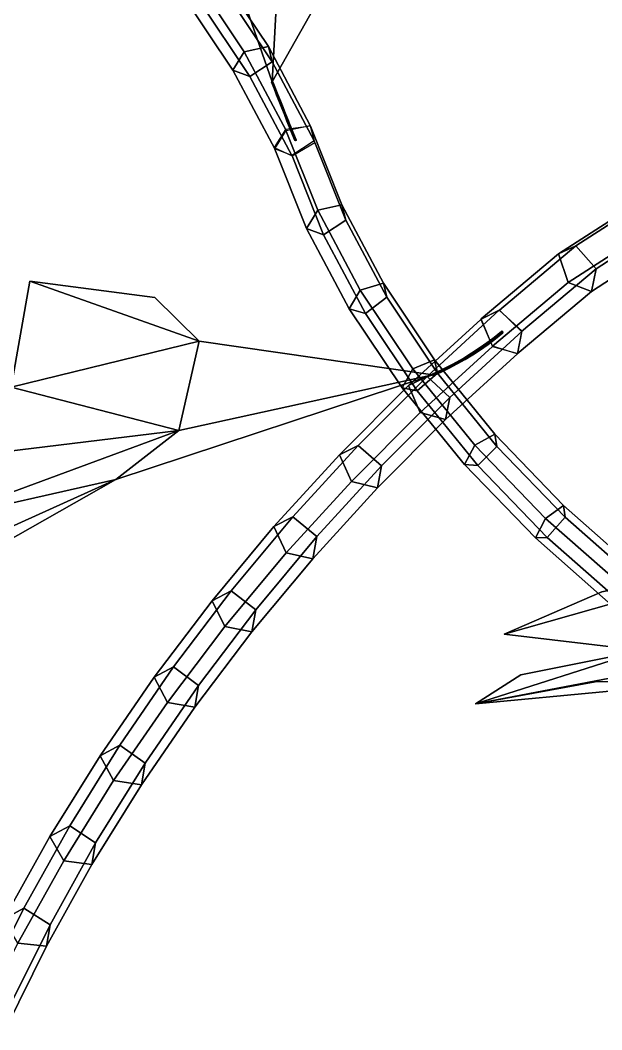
# Model space of a CAD drawing. Header units: metres. Extents: x -349 to 464, y -383 to 362.
# Drawn here: x -205.4 to -175.1, y -2.7 to 49.9 of the extents above; entities that cross this region are included whole.
import ezdxf

# ---------------------------------------------------------------- set-up
doc = ezdxf.new("R2010")
doc.units = ezdxf.units.M

msp = doc.modelspace()

# ---------------------------------------------------------------- linework, layer by layer
at = {"layer": 'Breeder_Leaf', "color": 3}
for points in [[(-197.1221, 60.6792, 354.3136), (-191.5884, 59.3637, 351.9711), (-192.2677, 46.7251, 353.0601)], [(-197.1221, 60.6792, 354.3136), (-192.2677, 46.7251, 353.0601), (-191.5884, 59.3637, 351.9711)], [(-192.2677, 46.7251, 353.0601), (-191.5884, 59.3637, 351.9711), (-185.0197, 59.5679, 351.5161)], [(-192.2677, 46.7251, 353.0601), (-185.0197, 59.5679, 351.5161), (-191.5884, 59.3637, 351.9711)], [(-205.8548, 30.8079, 238.2844), (-204.8697, 36.3344, 230.1641), (-196.0719, 33.2188, 242.6479)], [(-205.8548, 30.8079, 238.2844), (-196.0719, 33.2188, 242.6479), (-204.8697, 36.3344, 230.1641)], [(-204.8697, 36.3344, 230.1641), (-198.3682, 35.4943, 234.8877), (-196.0719, 33.2188, 242.6479)], [(-204.8697, 36.3344, 230.1641), (-196.0719, 33.2188, 242.6479), (-198.3682, 35.4943, 234.8877)], [(-197.1182, 28.5532, 248.7116), (-205.8548, 30.8079, 238.2844), (-196.0719, 33.2188, 242.6479)], [(-197.1182, 28.5532, 248.7116), (-196.0719, 33.2188, 242.6479), (-205.8548, 30.8079, 238.2844)], [(-183.9075, 31.4629, 254.9381), (-197.1182, 28.5532, 248.7116), (-196.0719, 33.2188, 242.6479)], [(-183.9075, 31.4629, 254.9381), (-196.0719, 33.2188, 242.6479), (-197.1182, 28.5532, 248.7116)], [(-200.4063, 26.0054, 254.6018), (-197.1182, 28.5532, 248.7116), (-183.9075, 31.4629, 254.9381)], [(-200.4063, 26.0054, 254.6018), (-183.9075, 31.4629, 254.9381), (-197.1182, 28.5532, 248.7116)], [(-197.1182, 28.5532, 248.7116), (-207.5368, 27.2954, 243.8557), (-205.8548, 30.8079, 238.2844)], [(-197.1182, 28.5532, 248.7116), (-205.8548, 30.8079, 238.2844), (-207.5368, 27.2954, 243.8557)], [(-200.4063, 26.0054, 254.6018), (-209.7759, 23.8898, 249.2894), (-197.1182, 28.5532, 248.7116)], [(-200.4063, 26.0054, 254.6018), (-197.1182, 28.5532, 248.7116), (-209.7759, 23.8898, 249.2894)], [(-209.7759, 23.8898, 249.2894), (-207.5368, 27.2954, 243.8557), (-197.1182, 28.5532, 248.7116)], [(-209.7759, 23.8898, 249.2894), (-197.1182, 28.5532, 248.7116), (-207.5368, 27.2954, 243.8557)], [(-200.4063, 26.0054, 254.6018), (-214.4147, 19.6644, 256.8702), (-209.7759, 23.8898, 249.2894)], [(-200.4063, 26.0054, 254.6018), (-209.7759, 23.8898, 249.2894), (-214.4147, 19.6644, 256.8702)], [(-200.4063, 26.0054, 254.6018), (-207.0381, 22.2424, 258.2272), (-214.4147, 19.6644, 256.8702)], [(-200.4063, 26.0054, 254.6018), (-214.4147, 19.6644, 256.8702), (-207.0381, 22.2424, 258.2272)], [(-172.9978, 17.09467, 296.5612), (-180.1861, 17.9541, 292.0173), (-164.964, 22.2767, 292.4512)], [(-172.9978, 17.09467, 296.5612), (-164.964, 22.2767, 292.4512), (-180.1861, 17.9541, 292.0173)], [(-180.1861, 17.9541, 292.0173), (-175.107, 20.155, 290.278), (-164.964, 22.2767, 292.4512)], [(-180.1861, 17.9541, 292.0173), (-164.964, 22.2767, 292.4512), (-175.107, 20.155, 290.278)], [(-170.4223, 16.466, 301.3668), (-181.6756, 14.3236, 306.4653), (-172.9978, 17.09467, 296.5612)], [(-170.4223, 16.466, 301.3668), (-172.9978, 17.09467, 296.5612), (-181.6756, 14.3236, 306.4653)], [(-181.6756, 14.3236, 306.4653), (-179.3226, 15.8203, 301.0464), (-172.9978, 17.09467, 296.5612)], [(-181.6756, 14.3236, 306.4653), (-172.9978, 17.09467, 296.5612), (-179.3226, 15.8203, 301.0464)], [(-167.6992, 15.642, 306.0819), (-181.6756, 14.3236, 306.4653), (-170.4223, 16.466, 301.3668)], [(-167.6992, 15.642, 306.0819), (-170.4223, 16.466, 301.3668), (-181.6756, 14.3236, 306.4653)], [(-167.6992, 15.642, 306.0819), (-175.4557, 15.4684, 309.6206), (-181.6756, 14.3236, 306.4653)], [(-167.6992, 15.642, 306.0819), (-181.6756, 14.3236, 306.4653), (-175.4557, 15.4684, 309.6206)]]:
    msp.add_3dface(points, dxfattribs=at)
at = {"layer": 'Breeder_Petiole', "color": 3}
for points in [[(-192.4617, 48.5556, 353.2941), (-195.1733, 52.6343, 356.346), (-196.3705, 52.2721, 355.764), (-193.72, 48.2921, 352.7935)], [(-192.2636, 47.7632, 354.4058), (-195.0067, 51.8874, 357.4939), (-195.1733, 52.6343, 356.346), (-192.4617, 48.5556, 353.2941)], [(-193.72, 48.2921, 352.7935), (-196.3705, 52.2721, 355.764), (-196.9549, 51.2979, 356.5468), (-194.3112, 47.3343, 353.5912)], [(-193.4239, 46.9969, 354.5922), (-196.1244, 51.04911, 357.6199), (-195.0067, 51.8874, 357.4939), (-192.2636, 47.7632, 354.4058)], [(-194.3112, 47.3343, 353.5912), (-196.9549, 51.2979, 356.5468), (-196.1244, 51.04911, 357.6199), (-193.4239, 46.9969, 354.5922)], [(-190.2803, 44.4449, 349.9752), (-192.4617, 48.5556, 353.2941), (-193.72, 48.2921, 352.7935), (-191.5385, 44.1814, 349.4745)], [(-190.0821, 43.6525, 351.0869), (-192.2636, 47.7632, 354.4058), (-192.4617, 48.5556, 353.2941), (-190.2803, 44.4449, 349.9752)], [(-191.5385, 44.1814, 349.4745), (-193.72, 48.2921, 352.7935), (-194.3112, 47.3343, 353.5912), (-192.1297, 43.2236, 350.2722)], [(-191.2424, 42.8863, 351.2733), (-193.4239, 46.9969, 354.5922), (-192.2636, 47.7632, 354.4058), (-190.0821, 43.6525, 351.0869)], [(-192.1297, 43.2236, 350.2722), (-194.3112, 47.3343, 353.5912), (-193.4239, 46.9969, 354.5922), (-191.2424, 42.8863, 351.2733)], [(-192.1494, 46.4046, 352.7379), (-192.2844, 46.7435, 353.0313), (-192.3037, 46.713, 353.0576), (-192.1687, 46.3742, 352.7643)], [(-192.1687, 46.3742, 352.7643), (-192.3037, 46.713, 353.0576), (-192.2735, 46.6992, 353.0874), (-192.1385, 46.3604, 352.7941)], [(-192.1072, 46.4099, 352.7513), (-192.2422, 46.7488, 353.0446), (-192.2844, 46.7435, 353.0313), (-192.1494, 46.4046, 352.7379)], [(-192.1385, 46.3604, 352.7941), (-192.2735, 46.6992, 353.0874), (-192.2349, 46.7216, 353.0792), (-192.0999, 46.3828, 352.7859)], [(-192.0999, 46.3828, 352.7859), (-192.2349, 46.7216, 353.0792), (-192.2422, 46.7488, 353.0446), (-192.1072, 46.4099, 352.7513)], [(-192.0145, 46.06598, 352.4444), (-192.1494, 46.4046, 352.7379), (-192.1687, 46.3742, 352.7643), (-192.0339, 46.0353, 352.4709)], [(-192.0339, 46.0353, 352.4709), (-192.1687, 46.3742, 352.7643), (-192.1385, 46.3604, 352.7941), (-192.0035, 46.02139, 352.501)], [(-191.972, 46.07132, 352.4579), (-192.1072, 46.4099, 352.7513), (-192.1494, 46.4046, 352.7379), (-192.0145, 46.06598, 352.4444)], [(-192.0035, 46.02139, 352.501), (-192.1385, 46.3604, 352.7941), (-192.0999, 46.3828, 352.7859), (-191.9647, 46.04398, 352.4928)], [(-191.9647, 46.04398, 352.4928), (-192.0999, 46.3828, 352.7859), (-192.1072, 46.4099, 352.7513), (-191.972, 46.07132, 352.4579)], [(-191.8796, 45.7272, 352.1509), (-192.0145, 46.06598, 352.4444), (-192.0339, 46.0353, 352.4709), (-191.8992, 45.6963, 352.1776)], [(-191.8992, 45.6963, 352.1776), (-192.0339, 46.0353, 352.4709), (-192.0035, 46.02139, 352.501), (-191.8686, 45.6823, 352.2079)], [(-191.8367, 45.7326, 352.1644), (-191.972, 46.07132, 352.4579), (-192.0145, 46.06598, 352.4444), (-191.8796, 45.7272, 352.1509)], [(-191.8686, 45.6823, 352.2079), (-192.0035, 46.02139, 352.501), (-191.9647, 46.04398, 352.4928), (-191.8294, 45.7051, 352.1996)], [(-191.8294, 45.7051, 352.1996), (-191.9647, 46.04398, 352.4928), (-191.972, 46.07132, 352.4579), (-191.8367, 45.7326, 352.1644)], [(-191.7448, 45.3886, 351.8573), (-191.8796, 45.7272, 352.1509), (-191.8992, 45.6963, 352.1776), (-191.7645, 45.3574, 351.8843)], [(-191.7645, 45.3574, 351.8843), (-191.8992, 45.6963, 352.1776), (-191.8686, 45.6823, 352.2079), (-191.7336, 45.3433, 351.9148)], [(-191.7015, 45.394, 351.871), (-191.8367, 45.7326, 352.1644), (-191.8796, 45.7272, 352.1509), (-191.7448, 45.3886, 351.8573)], [(-191.7336, 45.3433, 351.9148), (-191.8686, 45.6823, 352.2079), (-191.8294, 45.7051, 352.1996), (-191.6941, 45.3662, 351.9065)], [(-191.6941, 45.3662, 351.9065), (-191.8294, 45.7051, 352.1996), (-191.8367, 45.7326, 352.1644), (-191.7015, 45.394, 351.871)], [(-191.6099, 45.04991, 351.5638), (-191.7448, 45.3886, 351.8573), (-191.7645, 45.3574, 351.8843), (-191.6298, 45.0185, 351.5909)], [(-191.6298, 45.0185, 351.5909), (-191.7645, 45.3574, 351.8843), (-191.7336, 45.3433, 351.9148), (-191.5986, 45.00425, 351.6217)], [(-191.5663, 45.05537, 351.5775), (-191.7015, 45.394, 351.871), (-191.7448, 45.3886, 351.8573), (-191.6099, 45.04991, 351.5638)], [(-191.5986, 45.00425, 351.6217), (-191.7336, 45.3433, 351.9148), (-191.6941, 45.3662, 351.9065), (-191.5589, 45.02739, 351.6133)], [(-191.5589, 45.02739, 351.6133), (-191.6941, 45.3662, 351.9065), (-191.7015, 45.394, 351.871), (-191.5663, 45.05537, 351.5775)], [(-191.475, 44.7112, 351.2703), (-191.6099, 45.04991, 351.5638), (-191.6298, 45.0185, 351.5909), (-191.495, 44.6795, 351.2976)], [(-191.495, 44.6795, 351.2976), (-191.6298, 45.0185, 351.5909), (-191.5986, 45.00425, 351.6217), (-191.4637, 44.6652, 351.3286)], [(-191.4311, 44.7167, 351.2841), (-191.5663, 45.05537, 351.5775), (-191.6099, 45.04991, 351.5638), (-191.475, 44.7112, 351.2703)], [(-191.4637, 44.6652, 351.3286), (-191.5986, 45.00425, 351.6217), (-191.5589, 45.02739, 351.6133), (-191.4236, 44.6885, 351.3202)], [(-191.4236, 44.6885, 351.3202), (-191.5589, 45.02739, 351.6133), (-191.5663, 45.05537, 351.5775), (-191.4311, 44.7167, 351.2841)], [(-191.2959, 44.378, 350.9907), (-191.4311, 44.7167, 351.2841), (-191.475, 44.7112, 351.2703), (-191.3401, 44.3725, 350.9767)], [(-191.2883, 44.3496, 351.027), (-191.4236, 44.6885, 351.3202), (-191.4311, 44.7167, 351.2841), (-191.2959, 44.378, 350.9907)], [(-189.895, 40.04015, 345.8936), (-191.5703, 44.2423, 349.5274), (-192.166, 43.3008, 350.3409), (-190.48, 39.08187, 346.6953)], [(-188.6357, 40.3087, 346.3888), (-190.2639, 44.406, 349.9396), (-191.5703, 44.2423, 349.5274), (-189.895, 40.04015, 345.8936)], [(-191.3401, 44.3725, 350.9767), (-191.475, 44.7112, 351.2703), (-191.495, 44.6795, 351.2976), (-191.3603, 44.3406, 351.0043)], [(-191.3603, 44.3406, 351.0043), (-191.495, 44.6795, 351.2976), (-191.4637, 44.6652, 351.3286), (-191.3287, 44.3261, 351.0356)], [(-191.3287, 44.3261, 351.0356), (-191.4637, 44.6652, 351.3286), (-191.4236, 44.6885, 351.3202), (-191.2883, 44.3496, 351.027)], [(-191.2053, 44.03384, 350.6832), (-191.3401, 44.3725, 350.9767), (-191.3603, 44.3406, 351.0043), (-191.2256, 44.0017, 350.711)], [(-191.2256, 44.0017, 350.711), (-191.3603, 44.3406, 351.0043), (-191.3287, 44.3261, 351.0356), (-191.1938, 43.9871, 350.7425)], [(-191.1607, 44.03943, 350.6973), (-191.2959, 44.378, 350.9907), (-191.3401, 44.3725, 350.9767), (-191.2053, 44.03384, 350.6832)], [(-191.1938, 43.9871, 350.7425), (-191.3287, 44.3261, 351.0356), (-191.2883, 44.3496, 351.027), (-191.153, 44.01079, 350.7339)], [(-191.153, 44.01079, 350.7339), (-191.2883, 44.3496, 351.027), (-191.2959, 44.378, 350.9907), (-191.1607, 44.03943, 350.6973)], [(-188.4306, 39.5189, 347.5012), (-190.0401, 43.5671, 351.0117), (-190.2639, 44.406, 349.9396), (-188.6357, 40.3087, 346.3888)], [(-191.0704, 43.6951, 350.3897), (-191.2053, 44.03384, 350.6832), (-191.2256, 44.0017, 350.711), (-191.0909, 43.6627, 350.4176)], [(-191.0909, 43.6627, 350.4176), (-191.2256, 44.0017, 350.711), (-191.1938, 43.9871, 350.7425), (-191.0588, 43.648, 350.4494)], [(-191.0255, 43.7007, 350.4038), (-191.1607, 44.03943, 350.6973), (-191.2053, 44.03384, 350.6832), (-191.0704, 43.6951, 350.3897)], [(-191.0588, 43.648, 350.4494), (-191.1938, 43.9871, 350.7425), (-191.153, 44.01079, 350.7339), (-191.0178, 43.6719, 350.4407)], [(-191.0178, 43.6719, 350.4407), (-191.153, 44.01079, 350.7339), (-191.1607, 44.03943, 350.6973), (-191.0255, 43.7007, 350.4038)], [(-190.48, 39.08187, 346.6953), (-192.166, 43.3008, 350.3409), (-191.2334, 42.8737, 351.2635), (-189.5876, 38.7492, 347.6935)], [(-189.5876, 38.7492, 347.6935), (-191.2334, 42.8737, 351.2635), (-190.0401, 43.5671, 351.0117), (-188.4306, 39.5189, 347.5012)], [(-172.8073, 40.6905, 267.8893), (-177.3566, 37.7534, 263.7067), (-176.4543, 38.1742, 262.4323), (-171.9572, 41.07682, 266.569)], [(-171.9572, 41.07682, 266.569), (-176.4543, 38.1742, 262.4323), (-175.4069, 36.9783, 262.1353), (-171.0276, 39.813, 266.1764)], [(-172.3917, 39.1579, 268.3169), (-176.8534, 36.2685, 264.2029), (-177.3566, 37.7534, 263.7067), (-172.8073, 40.6905, 267.8893)], [(-187.6787, 35.8669, 342.5258), (-189.895, 40.04015, 345.8936), (-190.48, 39.08187, 346.6953), (-188.2509, 34.8924, 343.3171)], [(-186.4793, 36.2391, 343.097), (-188.6357, 40.3087, 346.3888), (-189.895, 40.04015, 345.8936), (-187.6787, 35.8669, 342.5258)], [(-186.2991, 35.498, 344.2466), (-188.4306, 39.5189, 347.5012), (-188.6357, 40.3087, 346.3888), (-186.4793, 36.2391, 343.097)], [(-187.4105, 34.6532, 344.3847), (-189.5876, 38.7492, 347.6935), (-188.4306, 39.5189, 347.5012), (-186.2991, 35.498, 344.2466)], [(-171.0276, 39.813, 266.1764), (-175.4069, 36.9783, 262.1353), (-175.6522, 35.8073, 263.2233), (-171.2946, 38.6339, 267.2505)], [(-188.2509, 34.8924, 343.3171), (-190.48, 39.08187, 346.6953), (-189.5876, 38.7492, 347.6935), (-187.4105, 34.6532, 344.3847)], [(-171.2946, 38.6339, 267.2505), (-175.6522, 35.8073, 263.2233), (-176.8534, 36.2685, 264.2029), (-172.3917, 39.1579, 268.3169)], [(-177.3566, 37.7534, 263.7067), (-181.3847, 34.3719, 259.3298), (-180.4362, 34.8323, 258.1036), (-176.4543, 38.1742, 262.4323)], [(-176.4543, 38.1742, 262.4323), (-180.4362, 34.8323, 258.1036), (-179.283, 33.7156, 257.9073), (-175.4069, 36.9783, 262.1353)], [(-176.8534, 36.2685, 264.2029), (-180.8025, 32.943, 259.8987), (-181.3847, 34.3719, 259.3298), (-177.3566, 37.7534, 263.7067)], [(-175.4069, 36.9783, 262.1353), (-179.283, 33.7156, 257.9073), (-179.5081, 32.5546, 259.0105), (-175.6522, 35.8073, 263.2233)], [(-184.9447, 31.769, 339.4595), (-187.6787, 35.8669, 342.5258), (-188.2509, 34.8924, 343.3171), (-185.5024, 30.7789, 340.2418)], [(-183.8176, 32.2423, 340.0988), (-186.4793, 36.2391, 343.097), (-187.6787, 35.8669, 342.5258), (-184.9447, 31.769, 339.4595)], [(-183.6682, 31.5491, 341.2823), (-186.2991, 35.498, 344.2466), (-186.4793, 36.2391, 343.097), (-183.8176, 32.2423, 340.0988)], [(-175.6522, 35.8073, 263.2233), (-179.5081, 32.5546, 259.0105), (-180.8025, 32.943, 259.8987), (-176.8534, 36.2685, 264.2029)], [(-184.7252, 30.6311, 341.3719), (-187.4105, 34.6532, 344.3847), (-186.2991, 35.498, 344.2466), (-183.6682, 31.5491, 341.2823)], [(-185.5024, 30.7789, 340.2418), (-188.2509, 34.8924, 343.3171), (-187.4105, 34.6532, 344.3847), (-184.7252, 30.6311, 341.3719)], [(-181.412, 34.3477, 259.2995), (-185.1703, 30.8977, 254.9558), (-184.2072, 31.3715, 253.7462), (-180.4489, 34.8215, 258.0899)], [(-180.4489, 34.8215, 258.0899), (-184.2072, 31.3715, 253.7462), (-183.022, 30.283, 253.5853), (-179.2637, 33.733, 257.929)], [(-180.8062, 32.9392, 259.8942), (-184.5646, 29.4892, 255.5505), (-185.1703, 30.8977, 254.9558), (-181.412, 34.3477, 259.2995)], [(-179.2637, 33.733, 257.929), (-183.022, 30.283, 253.5853), (-183.2416, 29.1263, 254.694), (-179.4833, 32.5764, 259.0377)], [(-180.3309, 33.7115, 258.8737), (-180.7141, 33.4071, 258.4563), (-180.6758, 33.4258, 258.4076), (-180.2923, 33.7303, 258.8245)], [(-180.3084, 33.6531, 258.8955), (-180.6917, 33.3491, 258.4781), (-180.7141, 33.4071, 258.4563), (-180.3309, 33.7115, 258.8737)], [(-180.2923, 33.7303, 258.8245), (-180.6758, 33.4258, 258.4076), (-180.6304, 33.3804, 258.3989), (-180.2466, 33.6847, 258.8158)], [(-180.2466, 33.6847, 258.8158), (-180.6304, 33.3804, 258.3989), (-180.6402, 33.3334, 258.4422), (-180.2565, 33.6372, 258.8594)], [(-180.7141, 33.4071, 258.4563), (-181.102, 33.1171, 258.0345), (-181.0638, 33.1358, 257.9864), (-180.6758, 33.4258, 258.4076)], [(-180.6917, 33.3491, 258.4781), (-181.0808, 33.05884, 258.055), (-181.102, 33.1171, 258.0345), (-180.7141, 33.4071, 258.4563)], [(-180.6402, 33.3334, 258.4422), (-181.03, 33.04297, 258.0191), (-181.0808, 33.05884, 258.055), (-180.6917, 33.3491, 258.4781)], [(-180.6758, 33.4258, 258.4076), (-181.0638, 33.1358, 257.9864), (-181.0195, 33.09027, 257.9769), (-180.6304, 33.3804, 258.3989)], [(-180.6304, 33.3804, 258.3989), (-181.0195, 33.09027, 257.9769), (-181.03, 33.04297, 258.0191), (-180.6402, 33.3334, 258.4422)], [(-180.2565, 33.6372, 258.8594), (-180.6402, 33.3334, 258.4422), (-180.6917, 33.3491, 258.4781), (-180.3084, 33.6531, 258.8955)], [(-179.4833, 32.5764, 259.0377), (-183.2416, 29.1263, 254.694), (-184.5646, 29.4892, 255.5505), (-180.8062, 32.9392, 259.8942)], [(-181.495, 32.8411, 257.6078), (-181.8927, 32.5796, 257.1765), (-181.8545, 32.5984, 257.1298), (-181.4567, 32.8599, 257.5604)], [(-181.4749, 32.7826, 257.6271), (-181.8738, 32.5208, 257.1946), (-181.8927, 32.5796, 257.1765), (-181.495, 32.8411, 257.6078)], [(-181.4247, 32.7667, 257.5912), (-181.8243, 32.5048, 257.1586), (-181.8738, 32.5208, 257.1946), (-181.4749, 32.7826, 257.6271)], [(-181.4567, 32.8599, 257.5604), (-181.8545, 32.5984, 257.1298), (-181.8124, 32.5525, 257.1188), (-181.4136, 32.8142, 257.5502)], [(-181.4136, 32.8142, 257.5502), (-181.8124, 32.5525, 257.1188), (-181.8243, 32.5048, 257.1586), (-181.4247, 32.7667, 257.5912)], [(-181.102, 33.1171, 258.0345), (-181.495, 32.8411, 257.6078), (-181.4567, 32.8599, 257.5604), (-181.0638, 33.1358, 257.9864)], [(-181.0808, 33.05884, 258.055), (-181.4749, 32.7826, 257.6271), (-181.495, 32.8411, 257.6078), (-181.102, 33.1171, 258.0345)], [(-181.03, 33.04297, 258.0191), (-181.4247, 32.7667, 257.5912), (-181.4749, 32.7826, 257.6271), (-181.0808, 33.05884, 258.055)], [(-181.0638, 33.1358, 257.9864), (-181.4567, 32.8599, 257.5604), (-181.4136, 32.8142, 257.5502), (-181.0195, 33.09027, 257.9769)], [(-181.0195, 33.09027, 257.9769), (-181.4136, 32.8142, 257.5502), (-181.4247, 32.7667, 257.5912), (-181.03, 33.04297, 258.0191)], [(-180.6789, 28.3627, 337.4257), (-183.8176, 32.2423, 340.0988), (-184.9447, 31.769, 339.4595), (-181.7223, 27.7918, 336.7267)], [(-180.5658, 27.7161, 338.6391), (-183.6682, 31.5491, 341.2823), (-183.8176, 32.2423, 340.0988), (-180.6789, 28.3627, 337.4257)], [(-182.7016, 32.09998, 256.3013), (-183.1122, 31.8822, 255.8578), (-183.0739, 31.9011, 255.8131), (-182.6633, 32.1188, 256.2559)], [(-182.6848, 32.04097, 256.317), (-183.0966, 31.8231, 255.8724), (-183.1122, 31.8822, 255.8578), (-182.7016, 32.09998, 256.3013)], [(-182.6633, 32.1188, 256.2559), (-183.0739, 31.9011, 255.8131), (-183.0352, 31.8549, 255.7999), (-182.6235, 32.07271, 256.2434)], [(-182.295, 32.3324, 256.7409), (-182.7016, 32.09998, 256.3013), (-182.6633, 32.1188, 256.2559), (-182.2568, 32.3513, 256.6949)], [(-182.2772, 32.2735, 256.7578), (-182.6848, 32.04097, 256.317), (-182.7016, 32.09998, 256.3013), (-182.295, 32.3324, 256.7409)], [(-182.2283, 32.2575, 256.7218), (-182.6367, 32.02483, 256.2809), (-182.6848, 32.04097, 256.317), (-182.2772, 32.2735, 256.7578)], [(-182.2568, 32.3513, 256.6949), (-182.6633, 32.1188, 256.2559), (-182.6235, 32.07271, 256.2434), (-182.2158, 32.3052, 256.6831)], [(-182.2158, 32.3052, 256.6831), (-182.6235, 32.07271, 256.2434), (-182.6367, 32.02483, 256.2809), (-182.2283, 32.2575, 256.7218)], [(-181.8927, 32.5796, 257.1765), (-182.295, 32.3324, 256.7409), (-182.2568, 32.3513, 256.6949), (-181.8545, 32.5984, 257.1298)], [(-181.8738, 32.5208, 257.1946), (-182.2772, 32.2735, 256.7578), (-182.295, 32.3324, 256.7409), (-181.8927, 32.5796, 257.1765)], [(-181.8243, 32.5048, 257.1586), (-182.2283, 32.2575, 256.7218), (-182.2772, 32.2735, 256.7578), (-181.8738, 32.5208, 257.1946)], [(-181.8545, 32.5984, 257.1298), (-182.2568, 32.3513, 256.6949), (-182.2158, 32.3052, 256.6831), (-181.8124, 32.5525, 257.1188)], [(-181.8124, 32.5525, 257.1188), (-182.2158, 32.3052, 256.6831), (-182.2283, 32.2575, 256.7218), (-181.8243, 32.5048, 257.1586)], [(-181.7223, 27.7918, 336.7267), (-184.9447, 31.769, 339.4595), (-185.5024, 30.7789, 340.2418), (-182.2639, 26.787, 337.5016)], [(-183.5266, 31.6793, 255.4108), (-183.9448, 31.4917, 254.9608), (-183.9063, 31.5108, 254.9171), (-183.4884, 31.6983, 255.3668)], [(-183.5121, 31.6202, 255.4242), (-183.9313, 31.4321, 254.9731), (-183.9448, 31.4917, 254.9608), (-183.5266, 31.6793, 255.4108)], [(-183.4653, 31.604, 255.3881), (-183.8848, 31.4158, 254.9367), (-183.9313, 31.4321, 254.9731), (-183.5121, 31.6202, 255.4242)], [(-183.4884, 31.6983, 255.3668), (-183.9063, 31.5108, 254.9171), (-183.8694, 31.4641, 254.9023), (-183.4507, 31.652, 255.3528)], [(-183.4507, 31.652, 255.3528), (-183.8694, 31.4641, 254.9023), (-183.8848, 31.4158, 254.9367), (-183.4653, 31.604, 255.3881)], [(-183.1122, 31.8822, 255.8578), (-183.5266, 31.6793, 255.4108), (-183.4884, 31.6983, 255.3668), (-183.0739, 31.9011, 255.8131)], [(-183.0966, 31.8231, 255.8724), (-183.5121, 31.6202, 255.4242), (-183.5266, 31.6793, 255.4108), (-183.1122, 31.8822, 255.8578)], [(-183.0491, 31.8069, 255.8363), (-183.4653, 31.604, 255.3881), (-183.5121, 31.6202, 255.4242), (-183.0966, 31.8231, 255.8724)], [(-183.0739, 31.9011, 255.8131), (-183.4884, 31.6983, 255.3668), (-183.4507, 31.652, 255.3528), (-183.0352, 31.8549, 255.7999)], [(-183.0352, 31.8549, 255.7999), (-183.4507, 31.652, 255.3528), (-183.4653, 31.604, 255.3881), (-183.0491, 31.8069, 255.8363)], [(-182.6367, 32.02483, 256.2809), (-183.0491, 31.8069, 255.8363), (-183.0966, 31.8231, 255.8724), (-182.6848, 32.04097, 256.317)], [(-182.6235, 32.07271, 256.2434), (-183.0352, 31.8549, 255.7999), (-183.0491, 31.8069, 255.8363), (-182.6367, 32.02483, 256.2809)], [(-185.1703, 30.8977, 254.9558), (-188.7699, 27.2897, 250.5334), (-187.7929, 27.7774, 249.3405), (-184.2072, 31.3715, 253.7462)], [(-184.2072, 31.3715, 253.7462), (-187.7929, 27.7774, 249.3405), (-186.5772, 26.7183, 249.2154), (-183.022, 30.283, 253.5853)], [(-181.5602, 26.7276, 338.6867), (-184.7252, 30.6311, 341.3719), (-183.6682, 31.5491, 341.2823), (-180.5658, 27.7161, 338.6391)], [(-184.5646, 29.4892, 255.5505), (-188.1417, 25.9024, 251.154), (-188.7699, 27.2897, 250.5334), (-185.1703, 30.8977, 254.9558)], [(-182.2639, 26.787, 337.5016), (-185.5024, 30.7789, 340.2418), (-184.7252, 30.6311, 341.3719), (-181.5602, 26.7276, 338.6867)], [(-183.022, 30.283, 253.5853), (-186.5772, 26.7183, 249.2154), (-186.7915, 25.5661, 250.3298), (-183.2416, 29.1263, 254.694)], [(-183.2416, 29.1263, 254.694), (-186.7915, 25.5661, 250.3298), (-188.1417, 25.9024, 251.154), (-184.5646, 29.4892, 255.5505)], [(-177.0968, 24.6435, 335.1054), (-180.6789, 28.3627, 337.4257), (-181.7223, 27.7918, 336.7267), (-178.0459, 23.9796, 334.356)], [(-177.0252, 24.04151, 336.3447), (-180.5658, 27.7161, 338.6391), (-180.6789, 28.3627, 337.4257), (-177.0968, 24.6435, 335.1054)], [(-188.7699, 27.2897, 250.5334), (-192.1791, 23.5523, 246.0677), (-191.1889, 24.05456, 244.8918), (-187.7929, 27.7774, 249.3405)], [(-187.7929, 27.7774, 249.3405), (-191.1889, 24.05456, 244.8918), (-189.9443, 23.02584, 244.8028), (-186.5772, 26.7183, 249.2154)], [(-178.0459, 23.9796, 334.356), (-181.7223, 27.7918, 336.7267), (-182.2639, 26.787, 337.5016), (-178.5698, 22.9611, 335.125)], [(-177.9493, 22.986, 336.357), (-181.5602, 26.7276, 338.6867), (-180.5658, 27.7161, 338.6391), (-177.0252, 24.04151, 336.3447)], [(-188.1417, 25.9024, 251.154), (-191.5295, 22.187, 246.7146), (-192.1791, 23.5523, 246.0677), (-188.7699, 27.2897, 250.5334)], [(-186.5772, 26.7183, 249.2154), (-189.9443, 23.02584, 244.8028), (-190.1536, 21.8782, 245.9229), (-186.7915, 25.5661, 250.3298)], [(-178.5698, 22.9611, 335.125), (-182.2639, 26.787, 337.5016), (-181.5602, 26.7276, 338.6867), (-177.9493, 22.986, 336.357)], [(-186.7915, 25.5661, 250.3298), (-190.1536, 21.8782, 245.9229), (-191.5295, 22.187, 246.7146), (-188.1417, 25.9024, 251.154)], [(-173.1096, 21.1259, 333.1621), (-177.0968, 24.6435, 335.1054), (-178.0459, 23.9796, 334.356), (-173.9548, 20.3746, 332.3719)], [(-173.0843, 20.5662, 334.4227), (-177.0252, 24.04151, 336.3447), (-177.0968, 24.6435, 335.1054), (-173.1096, 21.1259, 333.1621)], [(-192.1791, 23.5523, 246.0677), (-195.3938, 19.6901, 241.5642), (-194.3913, 20.2073, 240.4054), (-191.1889, 24.05456, 244.8918)], [(-191.1889, 24.05456, 244.8918), (-194.3913, 20.2073, 240.4054), (-193.1192, 19.21, 240.3529), (-189.9443, 23.02584, 244.8028)], [(-173.9548, 20.3746, 332.3719), (-178.0459, 23.9796, 334.356), (-178.5698, 22.9611, 335.125), (-174.4597, 19.3435, 333.1368)], [(-173.9313, 19.4479, 334.4069), (-177.9493, 22.986, 336.357), (-177.0252, 24.04151, 336.3447), (-173.0843, 20.5662, 334.4227)], [(-191.5295, 22.187, 246.7146), (-194.724, 18.3476, 242.2376), (-195.3938, 19.6901, 241.5642), (-192.1791, 23.5523, 246.0677)], [(-189.9443, 23.02584, 244.8028), (-193.1192, 19.21, 240.3529), (-193.3237, 18.06731, 241.4788), (-190.1536, 21.8782, 245.9229)], [(-174.4597, 19.3435, 333.1368), (-178.5698, 22.9611, 335.125), (-177.9493, 22.986, 336.357), (-173.9313, 19.4479, 334.4069)], [(-190.1536, 21.8782, 245.9229), (-193.3237, 18.06731, 241.4788), (-194.724, 18.3476, 242.2376), (-191.5295, 22.187, 246.7146)], [(-195.3938, 19.6901, 241.5642), (-198.41, 15.7078, 237.0282), (-197.3959, 16.2403, 235.8866), (-194.3913, 20.2073, 240.4054)], [(-194.3913, 20.2073, 240.4054), (-197.3959, 16.2403, 235.8866), (-196.0981, 15.2756, 235.8708), (-193.1192, 19.21, 240.3529)], [(-194.724, 18.3476, 242.2376), (-197.7213, 14.3888, 237.7283), (-198.41, 15.7078, 237.0282), (-195.3938, 19.6901, 241.5642)], [(-193.1192, 19.21, 240.3529), (-196.0981, 15.2756, 235.8708), (-196.2981, 14.1378, 237.0025), (-193.3237, 18.06731, 241.4788)], [(-193.3237, 18.06731, 241.4788), (-196.2981, 14.1378, 237.0025), (-197.7213, 14.3888, 237.7283), (-194.724, 18.3476, 242.2376)], [(-198.41, 15.7078, 237.0282), (-201.2243, 11.6102, 232.465), (-200.1993, 12.1586, 231.3407), (-197.3959, 16.2403, 235.8866)], [(-197.3959, 16.2403, 235.8866), (-200.1993, 12.1586, 231.3407), (-198.8774, 11.2273, 231.362), (-196.0981, 15.2756, 235.8708)], [(-197.7213, 14.3888, 237.7283), (-200.5177, 10.3154, 233.1921), (-201.2243, 11.6102, 232.465), (-198.41, 15.7078, 237.0282)], [(-196.0981, 15.2756, 235.8708), (-198.8774, 11.2273, 231.362), (-199.0731, 10.0947, 232.4996), (-196.2981, 14.1378, 237.0025)], [(-196.2981, 14.1378, 237.0025), (-199.0731, 10.0947, 232.4996), (-200.5177, 10.3154, 233.1921), (-197.7213, 14.3888, 237.7283)], [(-201.2243, 11.6102, 232.465), (-203.8331, 7.4023, 227.8802), (-202.7981, 7.9669, 226.7733), (-200.1993, 12.1586, 231.3407)], [(-200.1993, 12.1586, 231.3407), (-202.7981, 7.9669, 226.7733), (-201.4537, 7.07005, 226.8318), (-198.8774, 11.2273, 231.362)], [(-200.5177, 10.3154, 233.1921), (-203.1099, 6.1324, 228.6343), (-203.8331, 7.4023, 227.8802), (-201.2243, 11.6102, 232.465)], [(-198.8774, 11.2273, 231.362), (-201.4537, 7.07005, 226.8318), (-201.6453, 5.9427, 227.9754), (-199.0731, 10.0947, 232.4996)], [(-199.0731, 10.0947, 232.4996), (-201.6453, 5.9427, 227.9754), (-203.1099, 6.1324, 228.6343), (-200.5177, 10.3154, 233.1921)], [(-203.8331, 7.4023, 227.8802), (-206.2333, 3.08931, 223.2792), (-205.189, 3.6705, 222.1898), (-202.7981, 7.9669, 226.7733)], [(-202.7981, 7.9669, 226.7733), (-205.189, 3.6705, 222.1898), (-203.8239, 2.8088, 222.2857), (-201.4537, 7.07005, 226.8318)], [(-203.1099, 6.1324, 228.6343), (-205.4947, 1.8449, 224.0606), (-206.2333, 3.08931, 223.2792), (-203.8331, 7.4023, 227.8802)], [(-201.4537, 7.07005, 226.8318), (-203.8239, 2.8088, 222.2857), (-204.0117, 1.687, 223.4352), (-201.6453, 5.9427, 227.9754)], [(-201.6453, 5.9427, 227.9754), (-204.0117, 1.687, 223.4352), (-205.4947, 1.8449, 224.0606), (-203.1099, 6.1324, 228.6343)], [(-206.2333, 3.08931, 223.2792), (-208.422, -1.3237, 218.6676), (-207.3692, -0.7254, 217.5957), (-205.189, 3.6705, 222.1898)], [(-205.189, 3.6705, 222.1898), (-207.3692, -0.7254, 217.5957), (-205.985, -1.5509, 217.729), (-203.8239, 2.8088, 222.2857)], [(-203.8239, 2.8088, 222.2857), (-205.985, -1.5509, 217.729), (-206.1694, -2.6672, 218.8846), (-204.0117, 1.687, 223.4352)], [(-204.0117, 1.687, 223.4352), (-206.1694, -2.6672, 218.8846), (-207.6693, -2.5419, 219.4762), (-205.4947, 1.8449, 224.0606)]]:
    msp.add_3dface(points, dxfattribs=at)

doc.saveas('drawing.dxf')
